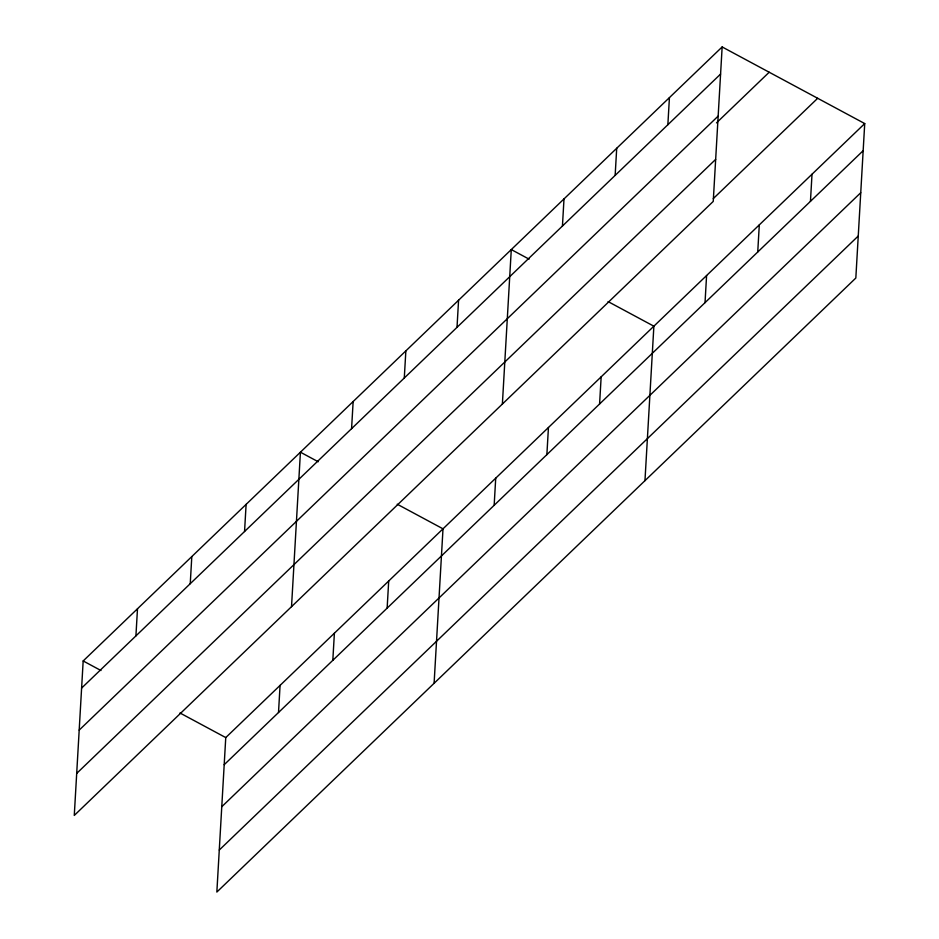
<?xml version="1.0" encoding="UTF-8"?>
<svg xmlns="http://www.w3.org/2000/svg" width="939" height="939" viewBox="0 0 939 939"><rect width="100%" height="100%" fill="white"/><g stroke="black" fill="none" stroke-linecap="round" stroke-linejoin="round"><path stroke-width="1.41" d="M722.15 46.95L83.172 660.962L74.275 815.428L713.241 201.416L722.15 46.95L864.725 123.572L855.828 278.038L216.85 892.05L225.759 737.585L864.725 123.572M135.92 635.891L137.493 608.765M190.241 583.706L191.802 556.581M244.551 531.509L246.112 504.384M278.507 712.513L280.068 685.388M291.524 606.664L300.421 452.199L318.227 461.765M332.817 660.317L334.39 633.203M351.573 428.665L353.146 401.54M387.138 608.132L388.699 581.006M404.286 378.006L405.859 350.881M434.1 683.287L443.008 528.821L397.232 504.22M457.011 327.347L458.572 300.234M494.16 505.288L495.722 478.162M502.377 404.04L511.286 249.574L529.091 259.141M546.874 454.629L548.446 427.503M562.438 226.041L563.999 198.915M599.587 403.97L601.16 376.844M615.151 175.382L616.712 148.256M644.964 480.662L653.873 326.197L608.085 301.595M667.864 124.734L669.425 97.609M705.025 302.663L706.586 275.538M757.738 252.004L759.299 224.879M810.451 201.345L812.012 174.231M81.611 688.087L720.577 74.075M79.193 730.108L718.159 116.096M716.48 122.892L769.194 72.233M76.693 773.407L715.659 159.395M713.3 198.587L817.681 98.29M224.198 764.698L863.164 150.698M221.768 806.73L860.746 192.718M219.28 850.03L858.246 236.018M83.172 660.962L100.978 670.528M179.983 712.983L225.759 737.585"/></g></svg>
